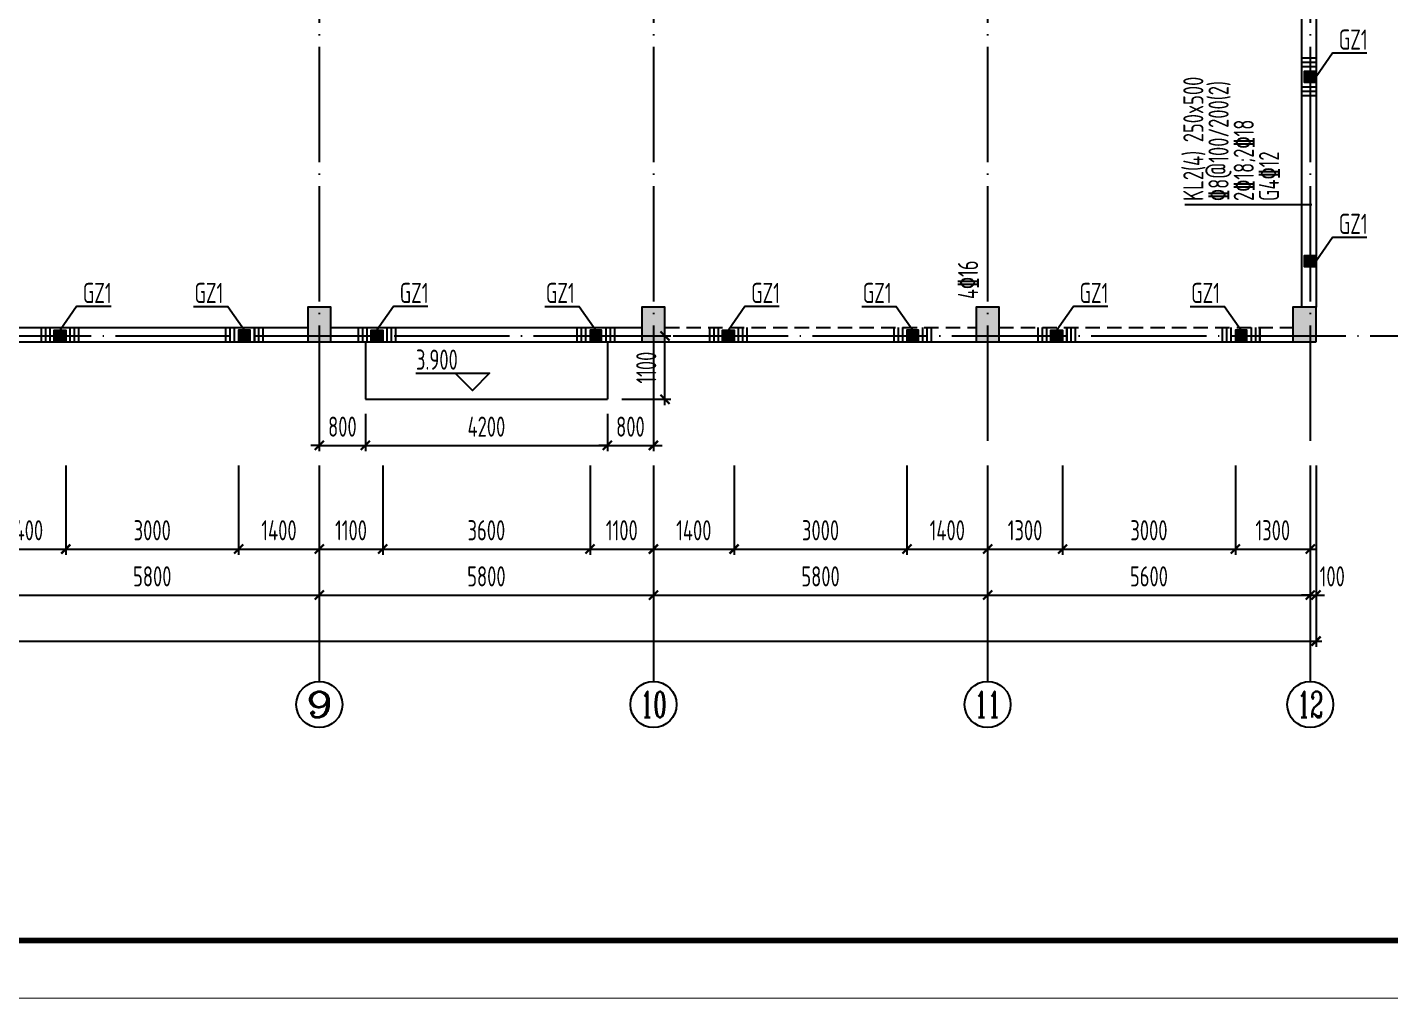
# Model space of a CAD drawing. Extents: x 287065 to 1473467, y 284802 to 344222.
# Drawn here: x 928677 to 952327, y 284802 to 301673 of the extents above; entities that cross this region are included whole.
import ezdxf
from ezdxf.enums import TextEntityAlignment as Align

# ---------------------------------------------------------------- set-up
doc = ezdxf.new("R2010")
doc.units = 0
doc.header["$LTSCALE"] = 1000
doc.linetypes.add('3', pattern=[3.75, 2.5, -1.25])
doc.linetypes.add('DOTE', pattern=[2.42, 2, -0.2, 0.02, -0.2])
doc.layers.get('0').update_dxf_attribs({"linetype": 'CONTINUOUS'})
doc.layers.get('DEFPOINTS').update_dxf_attribs({"linetype": 'CONTINUOUS'})
for name, color, linetype in [('AXIS', 8, 'DOTE'), ('AXIS_DIM', 3, 'CONTINUOUS'), ('AXIS_TEXT', 3, 'CONTINUOUS'), ('BEAM_CON', 4, 'CONTINUOUS'), ('COLU', 7, 'CONTINUOUS'), ('DIM', 3, 'CONTINUOUS'), ('FRAME', 3, 'CONTINUOUS'), ('S_BEAMDASH', 134, '3'), ('S_BEAMDIMLOCALVER', 7, 'CONTINUOUS'), ('S_BEAMDIMMASSVER', 2, 'CONTINUOUS'), ('S_SUBBEAMHOOP', 1, 'CONTINUOUS'), ('TEXT', 7, 'CONTINUOUS'), ('THIN', 7, 'CONTINUOUS'), ('TK', 211, 'CONTINUOUS'), ('构造', 6, 'CONTINUOUS'), ('柱涂实', 54, 'CONTINUOUS'), ('第三道尺寸线', 4, 'CONTINUOUS')]:
    doc.layers.add(name, color=color, linetype=linetype)
doc.styles.add('_TCH_AXIS', font='COMPLEX', dxfattribs={"bigfont": 'GBCBIG'})
doc.styles.add('COMPLEX', font='COMPLEX')
doc.styles.add('TSSD_Dimension', font='tssdeng.shx', dxfattribs={"width": 0.7, "bigfont": 'hztxt.shx'})
doc.styles.add('TSSD_Label', font='tssdeng.shx', dxfattribs={"width": 0.7, "bigfont": 'aHzTXT.shx'})
doc.styles.add('TSSD_Rein', font='tssdeng.shx', dxfattribs={"width": 0.7, "bigfont": 'hztxt.shx'})
doc.dimstyles.new('TSSD_100_100', dxfattribs={"dimtxt": 350, "dimasz": 150, "dimexe": 100, "dimexo": 250, "dimgap": 150, "dimtad": 1, "dimdec": 0, "dimzin": 0, "dimdsep": 46, "dimtxsty": 'TSSD_Dimension', "dimblk": 'ARCHTICK', "dimcen": 0, "dimdle": 100, "dimclrd": 3, "dimclre": 3, "dimclrt": 7, "dimadec": 0, "dimazin": 0, "dimtfac": 1, "dimtdec": 0, "dimtix": 1, "dimtmove": 2, "dimatfit": 3, "dimfxl": 100, "dimtolj": 1, "dimtzin": 0, "dimarcsym": 0})
doc.dimstyles.new('TSSD_100_100$0', dxfattribs={"dimtxt": 350, "dimasz": 100, "dimexe": 100, "dimexo": 250, "dimgap": 100, "dimtad": 1, "dimdec": 0, "dimzin": 0, "dimdsep": 46, "dimtxsty": 'TSSD_Rein', "dimblk": 'ARCHTICK', "dimcen": 0, "dimdle": 100, "dimclrt": 7, "dimadec": 0, "dimazin": 0, "dimtfac": 1, "dimtdec": 0, "dimtix": 1, "dimtmove": 2, "dimatfit": 3, "dimfxl": 100, "dimtolj": 1, "dimtzin": 0, "dimarcsym": 0})

# ---------------------------------------------------------------- blocks, each defined once
blk = doc.blocks.new('_ARCHTICK')
at = {"color": 0}
blk.add_lwpolyline([(-0.53, -0.53, 0.25, 0.25, 0), (0.53, 0.53, 0.5, 0.5, 0)], format="xyseb", dxfattribs=at)
blk = doc.blocks.new('*D338')
at = {"layer": 'AXIS_DIM', "color": 3, "lineweight": -2}
for p, q in [((927947, 294062), (927947, 291712)), ((933747, 294062), (933747, 291712)), ((927847, 291812), (933847, 291812))]:
    blk.add_line(p, q, dxfattribs=at)
at = {"layer": 'DEFPOINTS', "color": 0}
for p in [(927947, 294312), (933747, 294312), (933747, 291812)]:
    blk.add_point(p, dxfattribs=at)
at = {"layer": 'AXIS_DIM', "color": 3, "lineweight": -2, "xscale": 150, "yscale": 150, "zscale": 150, "rotation": 180}
blk.add_blockref('_ARCHTICK', (927947, 291812), dxfattribs=at)
at = {"layer": 'AXIS_DIM', "color": 3, "lineweight": -2, "xscale": 150, "yscale": 150, "zscale": 150}
blk.add_blockref('_ARCHTICK', (933747, 291812), dxfattribs=at)
at = {"layer": 'AXIS_DIM', "color": 7, "insert": (930847, 292137), "char_height": 350, "attachment_point": 5, "style": 'TSSD_Dimension'}
blk.add_mtext('\\A1;5800', dxfattribs=at)
blk = doc.blocks.new('*D339')
at = {"layer": 'AXIS_DIM', "color": 3, "lineweight": -2}
for p, q in [((933747, 294062), (933747, 291712)), ((939547, 294062), (939547, 291712)), ((933647, 291812), (939647, 291812))]:
    blk.add_line(p, q, dxfattribs=at)
at = {"layer": 'DEFPOINTS', "color": 0}
for p in [(933747, 294312), (939547, 294312), (939547, 291812)]:
    blk.add_point(p, dxfattribs=at)
at = {"layer": 'AXIS_DIM', "color": 3, "lineweight": -2, "xscale": 150, "yscale": 150, "zscale": 150, "rotation": 180}
blk.add_blockref('_ARCHTICK', (933747, 291812), dxfattribs=at)
at = {"layer": 'AXIS_DIM', "color": 3, "lineweight": -2, "xscale": 150, "yscale": 150, "zscale": 150}
blk.add_blockref('_ARCHTICK', (939547, 291812), dxfattribs=at)
at = {"layer": 'AXIS_DIM', "color": 7, "insert": (936647, 292137), "char_height": 350, "attachment_point": 5, "style": 'TSSD_Dimension'}
blk.add_mtext('\\A1;5800', dxfattribs=at)
blk = doc.blocks.new('*D340')
at = {"layer": 'AXIS_DIM', "color": 3, "lineweight": -2}
for p, q in [((939547, 294062), (939547, 291712)), ((945347, 294062), (945347, 291712)), ((939447, 291812), (945447, 291812))]:
    blk.add_line(p, q, dxfattribs=at)
at = {"layer": 'DEFPOINTS', "color": 0}
for p in [(939547, 294312), (945347, 294312), (945347, 291812)]:
    blk.add_point(p, dxfattribs=at)
at = {"layer": 'AXIS_DIM', "color": 3, "lineweight": -2, "xscale": 150, "yscale": 150, "zscale": 150, "rotation": 180}
blk.add_blockref('_ARCHTICK', (939547, 291812), dxfattribs=at)
at = {"layer": 'AXIS_DIM', "color": 3, "lineweight": -2, "xscale": 150, "yscale": 150, "zscale": 150}
blk.add_blockref('_ARCHTICK', (945347, 291812), dxfattribs=at)
at = {"layer": 'AXIS_DIM', "color": 7, "insert": (942447, 292137), "char_height": 350, "attachment_point": 5, "style": 'TSSD_Dimension'}
blk.add_mtext('\\A1;5800', dxfattribs=at)
blk = doc.blocks.new('*D341')
at = {"layer": 'AXIS_DIM', "color": 3, "lineweight": -2}
for p, q in [((945347, 294062), (945347, 291712)), ((950947, 294062), (950947, 291712)), ((945247, 291812), (951047, 291812))]:
    blk.add_line(p, q, dxfattribs=at)
at = {"layer": 'DEFPOINTS', "color": 0}
for p in [(945347, 294312), (950947, 294312), (950947, 291812)]:
    blk.add_point(p, dxfattribs=at)
at = {"layer": 'AXIS_DIM', "color": 3, "lineweight": -2, "xscale": 150, "yscale": 150, "zscale": 150, "rotation": 180}
blk.add_blockref('_ARCHTICK', (945347, 291812), dxfattribs=at)
at = {"layer": 'AXIS_DIM', "color": 3, "lineweight": -2, "xscale": 150, "yscale": 150, "zscale": 150}
blk.add_blockref('_ARCHTICK', (950947, 291812), dxfattribs=at)
at = {"layer": 'AXIS_DIM', "color": 7, "insert": (948147, 292137), "char_height": 350, "attachment_point": 5, "style": 'TSSD_Dimension'}
blk.add_mtext('\\A1;5600', dxfattribs=at)
blk = doc.blocks.new('*D342')
at = {"layer": 'AXIS_DIM', "color": 3, "lineweight": -2}
for p, q in [((950947, 294062), (950947, 291712)), ((951047, 294062), (951047, 291712)), ((950947, 291812), (950797, 291812)), ((950947, 291812), (951047, 291812)), ((951047, 291812), (951197, 291812))]:
    blk.add_line(p, q, dxfattribs=at)
at = {"layer": 'DEFPOINTS', "color": 0}
for p in [(950947, 294312), (951047, 294312), (951047, 291812)]:
    blk.add_point(p, dxfattribs=at)
at = {"layer": 'AXIS_DIM', "color": 3, "lineweight": -2, "xscale": 150, "yscale": 150, "zscale": 150}
blk.add_blockref('_ARCHTICK', (950947, 291812), dxfattribs=at)
at = {"layer": 'AXIS_DIM', "color": 3, "lineweight": -2, "xscale": 150, "yscale": 150, "zscale": 150, "rotation": 180}
blk.add_blockref('_ARCHTICK', (951047, 291812), dxfattribs=at)
at = {"layer": 'AXIS_DIM', "color": 7, "insert": (951329, 292137), "char_height": 350, "attachment_point": 5, "style": 'TSSD_Dimension'}
blk.add_mtext('\\A1;100', dxfattribs=at)
blk = doc.blocks.new('*D343')
at = {"layer": 'AXIS_DIM', "color": 3, "lineweight": -2}
for p, q in [((888547, 294062), (888547, 290912)), ((951047, 294062), (951047, 290912)), ((888447, 291012), (951147, 291012))]:
    blk.add_line(p, q, dxfattribs=at)
at = {"layer": 'DEFPOINTS', "color": 0}
for p in [(888547, 294312), (951047, 294312), (951047, 291012)]:
    blk.add_point(p, dxfattribs=at)
at = {"layer": 'AXIS_DIM', "color": 3, "lineweight": -2, "xscale": 150, "yscale": 150, "zscale": 150, "rotation": 180}
blk.add_blockref('_ARCHTICK', (888547, 291012), dxfattribs=at)
at = {"layer": 'AXIS_DIM', "color": 3, "lineweight": -2, "xscale": 150, "yscale": 150, "zscale": 150}
blk.add_blockref('_ARCHTICK', (951047, 291012), dxfattribs=at)
at = {"layer": 'AXIS_DIM', "color": 7, "insert": (919797, 291337), "char_height": 350, "attachment_point": 5, "style": 'TSSD_Dimension'}
blk.add_mtext('\\A1;62500', dxfattribs=at)
blk = doc.blocks.new('_AXISO')
blk.add_circle((0, 0), 0.5)
at = {"layer": 'AXIS_TEXT', "style": 'COMPLEX', "width": 1.041667}
blk.add_attdef('A', text='', height=0.56, dxfattribs=at).set_placement((-0.25, -0.28), (0.25, -0.28), align=Align.FIT)
blk = doc.blocks.new('*D365')
at = {"layer": 'DEFPOINTS', "color": 0}
for p in [(927947, 294312), (929347, 294312), (929347, 292612)]:
    blk.add_point(p, dxfattribs=at)
at = {"layer": '第三道尺寸线', "color": 3, "lineweight": -2}
for p, q in [((927947, 294062), (927947, 292512)), ((929347, 294062), (929347, 292512)), ((927847, 292612), (929447, 292612))]:
    blk.add_line(p, q, dxfattribs=at)
at = {"layer": '第三道尺寸线', "color": 3, "lineweight": -2, "xscale": 150, "yscale": 150, "zscale": 150, "rotation": 180}
blk.add_blockref('_ARCHTICK', (927947, 292612), dxfattribs=at)
at = {"layer": '第三道尺寸线', "color": 3, "lineweight": -2, "xscale": 150, "yscale": 150, "zscale": 150}
blk.add_blockref('_ARCHTICK', (929347, 292612), dxfattribs=at)
at = {"layer": '第三道尺寸线', "color": 7, "insert": (928647, 292937), "char_height": 350, "attachment_point": 5, "style": 'TSSD_Dimension'}
blk.add_mtext('\\A1;1400', dxfattribs=at)
blk = doc.blocks.new('*D366')
at = {"layer": 'DEFPOINTS', "color": 0}
for p in [(929347, 294312), (932347, 294312), (932347, 292612)]:
    blk.add_point(p, dxfattribs=at)
at = {"layer": '第三道尺寸线', "color": 3, "lineweight": -2}
for p, q in [((929347, 294062), (929347, 292512)), ((932347, 294062), (932347, 292512)), ((929247, 292612), (932447, 292612))]:
    blk.add_line(p, q, dxfattribs=at)
at = {"layer": '第三道尺寸线', "color": 3, "lineweight": -2, "xscale": 150, "yscale": 150, "zscale": 150, "rotation": 180}
blk.add_blockref('_ARCHTICK', (929347, 292612), dxfattribs=at)
at = {"layer": '第三道尺寸线', "color": 3, "lineweight": -2, "xscale": 150, "yscale": 150, "zscale": 150}
blk.add_blockref('_ARCHTICK', (932347, 292612), dxfattribs=at)
at = {"layer": '第三道尺寸线', "color": 7, "insert": (930847, 292937), "char_height": 350, "attachment_point": 5, "style": 'TSSD_Dimension'}
blk.add_mtext('\\A1;3000', dxfattribs=at)
blk = doc.blocks.new('*D367')
at = {"layer": 'DEFPOINTS', "color": 0}
for p in [(932347, 294312), (933747, 294312), (933747, 292612)]:
    blk.add_point(p, dxfattribs=at)
at = {"layer": '第三道尺寸线', "color": 3, "lineweight": -2}
for p, q in [((932347, 294062), (932347, 292512)), ((933747, 294062), (933747, 292512)), ((932247, 292612), (933847, 292612))]:
    blk.add_line(p, q, dxfattribs=at)
at = {"layer": '第三道尺寸线', "color": 3, "lineweight": -2, "xscale": 150, "yscale": 150, "zscale": 150, "rotation": 180}
blk.add_blockref('_ARCHTICK', (932347, 292612), dxfattribs=at)
at = {"layer": '第三道尺寸线', "color": 3, "lineweight": -2, "xscale": 150, "yscale": 150, "zscale": 150}
blk.add_blockref('_ARCHTICK', (933747, 292612), dxfattribs=at)
at = {"layer": '第三道尺寸线', "color": 7, "insert": (933047, 292937), "char_height": 350, "attachment_point": 5, "style": 'TSSD_Dimension'}
blk.add_mtext('\\A1;1400', dxfattribs=at)
blk = doc.blocks.new('*D368')
at = {"layer": 'DEFPOINTS', "color": 0}
for p in [(933747, 294312), (934847, 294312), (934847, 292612)]:
    blk.add_point(p, dxfattribs=at)
at = {"layer": '第三道尺寸线', "color": 3, "lineweight": -2}
for p, q in [((933747, 294062), (933747, 292512)), ((934847, 294062), (934847, 292512)), ((933647, 292612), (934947, 292612))]:
    blk.add_line(p, q, dxfattribs=at)
at = {"layer": '第三道尺寸线', "color": 3, "lineweight": -2, "xscale": 150, "yscale": 150, "zscale": 150, "rotation": 180}
blk.add_blockref('_ARCHTICK', (933747, 292612), dxfattribs=at)
at = {"layer": '第三道尺寸线', "color": 3, "lineweight": -2, "xscale": 150, "yscale": 150, "zscale": 150}
blk.add_blockref('_ARCHTICK', (934847, 292612), dxfattribs=at)
at = {"layer": '第三道尺寸线', "color": 7, "insert": (934297, 292937), "char_height": 350, "attachment_point": 5, "style": 'TSSD_Dimension'}
blk.add_mtext('\\A1;1100', dxfattribs=at)
blk = doc.blocks.new('*D369')
at = {"layer": 'DEFPOINTS', "color": 0}
for p in [(934847, 294312), (938447, 294312), (938447, 292612)]:
    blk.add_point(p, dxfattribs=at)
at = {"layer": '第三道尺寸线', "color": 3, "lineweight": -2}
for p, q in [((934847, 294062), (934847, 292512)), ((938447, 294062), (938447, 292512)), ((934747, 292612), (938547, 292612))]:
    blk.add_line(p, q, dxfattribs=at)
at = {"layer": '第三道尺寸线', "color": 3, "lineweight": -2, "xscale": 150, "yscale": 150, "zscale": 150, "rotation": 180}
blk.add_blockref('_ARCHTICK', (934847, 292612), dxfattribs=at)
at = {"layer": '第三道尺寸线', "color": 3, "lineweight": -2, "xscale": 150, "yscale": 150, "zscale": 150}
blk.add_blockref('_ARCHTICK', (938447, 292612), dxfattribs=at)
at = {"layer": '第三道尺寸线', "color": 7, "insert": (936647, 292937), "char_height": 350, "attachment_point": 5, "style": 'TSSD_Dimension'}
blk.add_mtext('\\A1;3600', dxfattribs=at)
blk = doc.blocks.new('*D370')
at = {"layer": 'DEFPOINTS', "color": 0}
for p in [(938447, 294312), (939547, 294312), (939547, 292612)]:
    blk.add_point(p, dxfattribs=at)
at = {"layer": '第三道尺寸线', "color": 3, "lineweight": -2}
for p, q in [((938447, 294062), (938447, 292512)), ((939547, 294062), (939547, 292512)), ((938347, 292612), (939647, 292612))]:
    blk.add_line(p, q, dxfattribs=at)
at = {"layer": '第三道尺寸线', "color": 3, "lineweight": -2, "xscale": 150, "yscale": 150, "zscale": 150, "rotation": 180}
blk.add_blockref('_ARCHTICK', (938447, 292612), dxfattribs=at)
at = {"layer": '第三道尺寸线', "color": 3, "lineweight": -2, "xscale": 150, "yscale": 150, "zscale": 150}
blk.add_blockref('_ARCHTICK', (939547, 292612), dxfattribs=at)
at = {"layer": '第三道尺寸线', "color": 7, "insert": (938997, 292937), "char_height": 350, "attachment_point": 5, "style": 'TSSD_Dimension'}
blk.add_mtext('\\A1;1100', dxfattribs=at)
blk = doc.blocks.new('*D371')
at = {"layer": 'DEFPOINTS', "color": 0}
for p in [(939547, 294312), (940947, 294312), (940947, 292612)]:
    blk.add_point(p, dxfattribs=at)
at = {"layer": '第三道尺寸线', "color": 3, "lineweight": -2}
for p, q in [((939547, 294062), (939547, 292512)), ((940947, 294062), (940947, 292512)), ((939447, 292612), (941047, 292612))]:
    blk.add_line(p, q, dxfattribs=at)
at = {"layer": '第三道尺寸线', "color": 3, "lineweight": -2, "xscale": 150, "yscale": 150, "zscale": 150, "rotation": 180}
blk.add_blockref('_ARCHTICK', (939547, 292612), dxfattribs=at)
at = {"layer": '第三道尺寸线', "color": 3, "lineweight": -2, "xscale": 150, "yscale": 150, "zscale": 150}
blk.add_blockref('_ARCHTICK', (940947, 292612), dxfattribs=at)
at = {"layer": '第三道尺寸线', "color": 7, "insert": (940247, 292937), "char_height": 350, "attachment_point": 5, "style": 'TSSD_Dimension'}
blk.add_mtext('\\A1;1400', dxfattribs=at)
blk = doc.blocks.new('*D372')
at = {"layer": 'DEFPOINTS', "color": 0}
for p in [(940947, 294312), (943947, 294312), (943947, 292612)]:
    blk.add_point(p, dxfattribs=at)
at = {"layer": '第三道尺寸线', "color": 3, "lineweight": -2}
for p, q in [((940947, 294062), (940947, 292512)), ((943947, 294062), (943947, 292512)), ((940847, 292612), (944047, 292612))]:
    blk.add_line(p, q, dxfattribs=at)
at = {"layer": '第三道尺寸线', "color": 3, "lineweight": -2, "xscale": 150, "yscale": 150, "zscale": 150, "rotation": 180}
blk.add_blockref('_ARCHTICK', (940947, 292612), dxfattribs=at)
at = {"layer": '第三道尺寸线', "color": 3, "lineweight": -2, "xscale": 150, "yscale": 150, "zscale": 150}
blk.add_blockref('_ARCHTICK', (943947, 292612), dxfattribs=at)
at = {"layer": '第三道尺寸线', "color": 7, "insert": (942447, 292937), "char_height": 350, "attachment_point": 5, "style": 'TSSD_Dimension'}
blk.add_mtext('\\A1;3000', dxfattribs=at)
blk = doc.blocks.new('*D373')
at = {"layer": 'DEFPOINTS', "color": 0}
for p in [(943947, 294312), (945347, 294312), (945347, 292612)]:
    blk.add_point(p, dxfattribs=at)
at = {"layer": '第三道尺寸线', "color": 3, "lineweight": -2}
for p, q in [((943947, 294062), (943947, 292512)), ((945347, 294062), (945347, 292512)), ((943847, 292612), (945447, 292612))]:
    blk.add_line(p, q, dxfattribs=at)
at = {"layer": '第三道尺寸线', "color": 3, "lineweight": -2, "xscale": 150, "yscale": 150, "zscale": 150, "rotation": 180}
blk.add_blockref('_ARCHTICK', (943947, 292612), dxfattribs=at)
at = {"layer": '第三道尺寸线', "color": 3, "lineweight": -2, "xscale": 150, "yscale": 150, "zscale": 150}
blk.add_blockref('_ARCHTICK', (945347, 292612), dxfattribs=at)
at = {"layer": '第三道尺寸线', "color": 7, "insert": (944647, 292937), "char_height": 350, "attachment_point": 5, "style": 'TSSD_Dimension'}
blk.add_mtext('\\A1;1400', dxfattribs=at)
blk = doc.blocks.new('*D374')
at = {"layer": 'DEFPOINTS', "color": 0}
for p in [(945347, 294312), (946647, 294312), (946647, 292612)]:
    blk.add_point(p, dxfattribs=at)
at = {"layer": '第三道尺寸线', "color": 3, "lineweight": -2}
for p, q in [((945347, 294062), (945347, 292512)), ((946647, 294062), (946647, 292512)), ((945247, 292612), (946747, 292612))]:
    blk.add_line(p, q, dxfattribs=at)
at = {"layer": '第三道尺寸线', "color": 3, "lineweight": -2, "xscale": 150, "yscale": 150, "zscale": 150, "rotation": 180}
blk.add_blockref('_ARCHTICK', (945347, 292612), dxfattribs=at)
at = {"layer": '第三道尺寸线', "color": 3, "lineweight": -2, "xscale": 150, "yscale": 150, "zscale": 150}
blk.add_blockref('_ARCHTICK', (946647, 292612), dxfattribs=at)
at = {"layer": '第三道尺寸线', "color": 7, "insert": (945997, 292937), "char_height": 350, "attachment_point": 5, "style": 'TSSD_Dimension'}
blk.add_mtext('\\A1;1300', dxfattribs=at)
blk = doc.blocks.new('*D375')
at = {"layer": 'DEFPOINTS', "color": 0}
for p in [(946647, 294312), (949647, 294312), (949647, 292612)]:
    blk.add_point(p, dxfattribs=at)
at = {"layer": '第三道尺寸线', "color": 3, "lineweight": -2}
for p, q in [((946647, 294062), (946647, 292512)), ((949647, 294062), (949647, 292512)), ((946547, 292612), (949747, 292612))]:
    blk.add_line(p, q, dxfattribs=at)
at = {"layer": '第三道尺寸线', "color": 3, "lineweight": -2, "xscale": 150, "yscale": 150, "zscale": 150, "rotation": 180}
blk.add_blockref('_ARCHTICK', (946647, 292612), dxfattribs=at)
at = {"layer": '第三道尺寸线', "color": 3, "lineweight": -2, "xscale": 150, "yscale": 150, "zscale": 150}
blk.add_blockref('_ARCHTICK', (949647, 292612), dxfattribs=at)
at = {"layer": '第三道尺寸线', "color": 7, "insert": (948147, 292937), "char_height": 350, "attachment_point": 5, "style": 'TSSD_Dimension'}
blk.add_mtext('\\A1;3000', dxfattribs=at)
blk = doc.blocks.new('*D376')
at = {"layer": 'DEFPOINTS', "color": 0}
for p in [(949647, 294312), (950947, 294312), (950947, 292612)]:
    blk.add_point(p, dxfattribs=at)
at = {"layer": '第三道尺寸线', "color": 3, "lineweight": -2}
for p, q in [((949647, 294062), (949647, 292512)), ((950947, 294062), (950947, 292512)), ((949547, 292612), (951047, 292612))]:
    blk.add_line(p, q, dxfattribs=at)
at = {"layer": '第三道尺寸线', "color": 3, "lineweight": -2, "xscale": 150, "yscale": 150, "zscale": 150, "rotation": 180}
blk.add_blockref('_ARCHTICK', (949647, 292612), dxfattribs=at)
at = {"layer": '第三道尺寸线', "color": 3, "lineweight": -2, "xscale": 150, "yscale": 150, "zscale": 150}
blk.add_blockref('_ARCHTICK', (950947, 292612), dxfattribs=at)
at = {"layer": '第三道尺寸线', "color": 7, "insert": (950297, 292937), "char_height": 350, "attachment_point": 5, "style": 'TSSD_Dimension'}
blk.add_mtext('\\A1;1300', dxfattribs=at)
blk = doc.blocks.new('TK-A2+(891X420)')
at = {"layer": 'FRAME'}
for points in [[(626537, 392605, 20, 20, 0), (626537, 350605, 20, 20, 0), (715637, 350605, 20, 20, 0), (715637, 392605, 20, 20, 0)], [(629037, 391605, 100, 100, 0), (629037, 351605, 100, 100, 0), (714637, 351605, 100, 100, 0), (714637, 391605, 100, 100, 0)]]:
    blk.add_lwpolyline(points, format="xyseb", close=True, dxfattribs=at)
blk = doc.blocks.new('*D463')
at = {"layer": 'DEFPOINTS', "color": 0}
for p in [(938747, 296312), (939747, 296312), (938747, 295212)]:
    blk.add_point(p, dxfattribs=at)
at = {"layer": 'DIM', "color": 3, "lineweight": -2}
for p, q in [((939747, 295112), (939747, 296412)), ((938997, 296312), (939847, 296312)), ((938997, 295212), (939847, 295212))]:
    blk.add_line(p, q, dxfattribs=at)
at = {"layer": 'DIM', "color": 3, "lineweight": -2, "xscale": 150, "yscale": 150, "zscale": 150}
for p, rotation in [((939747, 296312), 90), ((939747, 295212), 270)]:
    blk.add_blockref('_ARCHTICK', p, dxfattribs=dict(at, rotation=rotation))
at = {"layer": 'DIM', "color": 7, "insert": (939422, 295762), "char_height": 350, "attachment_point": 5, "rotation": 90, "style": 'TSSD_Dimension'}
blk.add_mtext('\\A1;1100', dxfattribs=at)
blk = doc.blocks.new('*D468')
at = {"layer": 'DEFPOINTS', "color": 0}
for p in [(933747, 295212), (934547, 295212), (934547, 294412)]:
    blk.add_point(p, dxfattribs=at)
at = {"layer": 'DIM', "color": 3, "lineweight": -2}
for p, q in [((933747, 294962), (933747, 294312)), ((934547, 294962), (934547, 294312)), ((933747, 294412), (933597, 294412)), ((933747, 294412), (934547, 294412)), ((934547, 294412), (934697, 294412))]:
    blk.add_line(p, q, dxfattribs=at)
at = {"layer": 'DIM', "color": 3, "lineweight": -2, "xscale": 150, "yscale": 150, "zscale": 150}
blk.add_blockref('_ARCHTICK', (933747, 294412), dxfattribs=at)
at = {"layer": 'DIM', "color": 3, "lineweight": -2, "xscale": 150, "yscale": 150, "zscale": 150, "rotation": 180}
blk.add_blockref('_ARCHTICK', (934547, 294412), dxfattribs=at)
at = {"layer": 'DIM', "color": 7, "insert": (934147, 294737), "char_height": 350, "attachment_point": 5, "style": 'TSSD_Dimension'}
blk.add_mtext('\\A1;800', dxfattribs=at)
blk = doc.blocks.new('*D469')
at = {"layer": 'DEFPOINTS', "color": 0}
for p in [(934547, 295212), (938747, 295212), (938747, 294412)]:
    blk.add_point(p, dxfattribs=at)
at = {"layer": 'DIM', "color": 3, "lineweight": -2}
for p, q in [((934547, 294962), (934547, 294312)), ((938747, 294962), (938747, 294312)), ((934447, 294412), (938847, 294412))]:
    blk.add_line(p, q, dxfattribs=at)
at = {"layer": 'DIM', "color": 3, "lineweight": -2, "xscale": 150, "yscale": 150, "zscale": 150, "rotation": 180}
blk.add_blockref('_ARCHTICK', (934547, 294412), dxfattribs=at)
at = {"layer": 'DIM', "color": 3, "lineweight": -2, "xscale": 150, "yscale": 150, "zscale": 150}
blk.add_blockref('_ARCHTICK', (938747, 294412), dxfattribs=at)
at = {"layer": 'DIM', "color": 7, "insert": (936647, 294737), "char_height": 350, "attachment_point": 5, "style": 'TSSD_Dimension'}
blk.add_mtext('\\A1;4200', dxfattribs=at)
blk = doc.blocks.new('*D470')
at = {"layer": 'DEFPOINTS', "color": 0}
for p in [(938747, 295212), (939547, 295212), (939547, 294412)]:
    blk.add_point(p, dxfattribs=at)
at = {"layer": 'DIM', "color": 3, "lineweight": -2}
for p, q in [((938747, 294962), (938747, 294312)), ((939547, 294962), (939547, 294312)), ((938747, 294412), (938597, 294412)), ((938747, 294412), (939547, 294412)), ((939547, 294412), (939697, 294412))]:
    blk.add_line(p, q, dxfattribs=at)
at = {"layer": 'DIM', "color": 3, "lineweight": -2, "xscale": 150, "yscale": 150, "zscale": 150}
blk.add_blockref('_ARCHTICK', (938747, 294412), dxfattribs=at)
at = {"layer": 'DIM', "color": 3, "lineweight": -2, "xscale": 150, "yscale": 150, "zscale": 150, "rotation": 180}
blk.add_blockref('_ARCHTICK', (939547, 294412), dxfattribs=at)
at = {"layer": 'DIM', "color": 7, "insert": (939147, 294737), "char_height": 350, "attachment_point": 5, "style": 'TSSD_Dimension'}
blk.add_mtext('\\A1;800', dxfattribs=at)

msp = doc.modelspace()

# ---------------------------------------------------------------- hatches: boundary and pattern name
at = {"layer": '柱涂实'}
for points in [[(950846.971, 300711.708), (950846.971, 300911.708), (951046.971, 300911.708), (951046.971, 300711.708)], [(950846.971, 297511.708), (950846.971, 297711.708), (951046.971, 297711.708), (951046.971, 297511.708)], [(933946.971, 296211.708), (933946.971, 296811.708), (933546.971, 296811.708), (933546.971, 296211.708)], [(939746.971, 296211.708), (939746.971, 296811.708), (939346.971, 296811.708), (939346.971, 296211.708)], [(945546.971, 296211.708), (945546.971, 296811.708), (945146.971, 296811.708), (945146.971, 296211.708)], [(951046.971, 296211.708), (951046.971, 296811.708), (950646.971, 296811.708), (950646.971, 296211.708)], [(929146.971, 296211.708), (929146.971, 296411.708), (929346.971, 296411.708), (929346.971, 296211.708)], [(932546.971, 296211.708), (932546.971, 296411.708), (932346.971, 296411.708), (932346.971, 296211.708)], [(934646.971, 296211.708), (934646.971, 296411.708), (934846.971, 296411.708), (934846.971, 296211.708)], [(938646.971, 296211.708), (938646.971, 296411.708), (938446.971, 296411.708), (938446.971, 296211.708)], [(940746.971, 296211.708), (940746.971, 296411.708), (940946.971, 296411.708), (940946.971, 296211.708)], [(944146.971, 296211.708), (944146.971, 296411.708), (943946.971, 296411.708), (943946.971, 296211.708)], [(946446.971, 296211.708), (946446.971, 296411.708), (946646.971, 296411.708), (946646.971, 296211.708)], [(949846.971, 296211.708), (949846.971, 296411.708), (949646.971, 296411.708), (949646.971, 296211.708)]]:
    msp.add_hatch(color=256, dxfattribs=at).paths.add_polyline_path(points)

# ---------------------------------------------------------------- linework, layer by layer
at = {"layer": 'AXIS'}
for p, q in [((933746.971, 323111.708), (933746.971, 294311.708)), ((939546.971, 323111.708), (939546.971, 294311.708)), ((945346.971, 323111.708), (945346.971, 294311.708)), ((950946.971, 323111.708), (950946.971, 294311.708)), ((886646.971, 296311.708), (952946.971, 296311.708))]:
    msp.add_line(p, q, dxfattribs=at)
at = {"layer": 'AXIS_TEXT'}
for p, q in [((933746.971, 294061.708), (933746.971, 290311.708)), ((939546.971, 294061.708), (939546.971, 290311.708)), ((945346.971, 294061.708), (945346.971, 290311.708)), ((950946.971, 294061.708), (950946.971, 290311.708))]:
    msp.add_line(p, q, dxfattribs=at)
at = {"layer": 'BEAM_CON'}
for p, q in [((950796.971, 301911.708), (950796.971, 296811.708)), ((951046.971, 301911.708), (951046.971, 296811.708)), ((928146.971, 296461.708), (933546.971, 296461.708)), ((933946.971, 296461.708), (939346.971, 296461.708)), ((928146.971, 296211.708), (933546.971, 296211.708)), ((933946.971, 296211.708), (939346.971, 296211.708)), ((939746.971, 296211.708), (945146.971, 296211.708)), ((945546.971, 296211.708), (950646.971, 296211.708))]:
    msp.add_line(p, q, dxfattribs=at)
at = {"layer": 'COLU', "ltscale": 0.01}
for points in [[(951046.971, 300711.708), (950846.971, 300711.708), (950846.971, 300911.708), (951046.971, 300911.708)], [(951046.971, 297511.708), (950846.971, 297511.708), (950846.971, 297711.708), (951046.971, 297711.708)], [(933946.971, 296211.708), (933946.971, 296811.708), (933546.971, 296811.708), (933546.971, 296211.708)], [(939746.971, 296211.708), (939746.971, 296811.708), (939346.971, 296811.708), (939346.971, 296211.708)], [(945546.971, 296211.708), (945546.971, 296811.708), (945146.971, 296811.708), (945146.971, 296211.708)], [(951046.971, 296211.708), (951046.971, 296811.708), (950646.971, 296811.708), (950646.971, 296211.708)], [(929346.971, 296211.708), (929146.971, 296211.708), (929146.971, 296411.708), (929346.971, 296411.708)], [(932346.971, 296211.708), (932546.971, 296211.708), (932546.971, 296411.708), (932346.971, 296411.708)], [(934846.971, 296211.708), (934646.971, 296211.708), (934646.971, 296411.708), (934846.971, 296411.708)], [(938446.971, 296211.708), (938646.971, 296211.708), (938646.971, 296411.708), (938446.971, 296411.708)], [(940946.971, 296211.708), (940746.971, 296211.708), (940746.971, 296411.708), (940946.971, 296411.708)], [(943946.971, 296211.708), (944146.971, 296211.708), (944146.971, 296411.708), (943946.971, 296411.708)], [(946646.971, 296211.708), (946446.971, 296211.708), (946446.971, 296411.708), (946646.971, 296411.708)], [(949646.971, 296211.708), (949846.971, 296211.708), (949846.971, 296411.708), (949646.971, 296411.708)]]:
    msp.add_lwpolyline(points, close=True, dxfattribs=at)
at = {"layer": 'S_BEAMDASH', "ltscale": 0.1}
for p, q in [((939746.971, 296461.708), (945146.971, 296461.708)), ((945546.971, 296461.708), (950646.971, 296461.708))]:
    msp.add_line(p, q, dxfattribs=at)
at = {"layer": 'S_BEAMDIMMASSVER', "ltscale": 0.01}
msp.add_line((950971.971, 298588.174), (948770.627, 298588.174), dxfattribs=at)
at = {"layer": 'S_SUBBEAMHOOP', "ltscale": 0.01, "const_width": 35}
for points in [[(951046.971, 301136.708), (950796.971, 301136.708)], [(951046.971, 301061.708), (950796.971, 301061.708)], [(951046.971, 300986.708), (950796.971, 300986.708)], [(951046.971, 300636.708), (950796.971, 300636.708)], [(951046.971, 300561.708), (950796.971, 300561.708)], [(951046.971, 300486.708), (950796.971, 300486.708)], [(928921.971, 296211.708), (928921.971, 296461.708)], [(928996.971, 296211.708), (928996.971, 296461.708)], [(929071.971, 296211.708), (929071.971, 296461.708)], [(929421.971, 296211.708), (929421.971, 296461.708)], [(929496.971, 296211.708), (929496.971, 296461.708)], [(929571.971, 296211.708), (929571.971, 296461.708)], [(932121.971, 296211.708), (932121.971, 296461.708)], [(932196.971, 296211.708), (932196.971, 296461.708)], [(932271.971, 296211.708), (932271.971, 296461.708)], [(932621.971, 296211.708), (932621.971, 296461.708)], [(932696.971, 296211.708), (932696.971, 296461.708)], [(932771.971, 296211.708), (932771.971, 296461.708)], [(934421.971, 296211.708), (934421.971, 296461.708)], [(934496.971, 296211.708), (934496.971, 296461.708)], [(934571.971, 296211.708), (934571.971, 296461.708)], [(934921.971, 296211.708), (934921.971, 296461.708)], [(934996.971, 296211.708), (934996.971, 296461.708)], [(935071.971, 296211.708), (935071.971, 296461.708)], [(938221.971, 296211.708), (938221.971, 296461.708)], [(938296.971, 296211.708), (938296.971, 296461.708)], [(938371.971, 296211.708), (938371.971, 296461.708)], [(938721.971, 296211.708), (938721.971, 296461.708)], [(938796.971, 296211.708), (938796.971, 296461.708)], [(938871.971, 296211.708), (938871.971, 296461.708)], [(940521.971, 296211.708), (940521.971, 296461.708)], [(940596.971, 296211.708), (940596.971, 296461.708)], [(940671.971, 296211.708), (940671.971, 296461.708)], [(941021.971, 296211.708), (941021.971, 296461.708)], [(941096.971, 296211.708), (941096.971, 296461.708)], [(941171.971, 296211.708), (941171.971, 296461.708)], [(943721.971, 296211.708), (943721.971, 296461.708)], [(943796.971, 296211.708), (943796.971, 296461.708)], [(943871.971, 296211.708), (943871.971, 296461.708)], [(944221.971, 296211.708), (944221.971, 296461.708)], [(944296.971, 296211.708), (944296.971, 296461.708)], [(944371.971, 296211.708), (944371.971, 296461.708)], [(946221.971, 296211.708), (946221.971, 296461.708)], [(946296.971, 296211.708), (946296.971, 296461.708)], [(946371.971, 296211.708), (946371.971, 296461.708)], [(946721.971, 296211.708), (946721.971, 296461.708)], [(946796.971, 296211.708), (946796.971, 296461.708)], [(946871.971, 296211.708), (946871.971, 296461.708)], [(949421.971, 296211.708), (949421.971, 296461.708)], [(949496.971, 296211.708), (949496.971, 296461.708)], [(949571.971, 296211.708), (949571.971, 296461.708)], [(949921.971, 296211.708), (949921.971, 296461.708)], [(949996.971, 296211.708), (949996.971, 296461.708)], [(950071.971, 296211.708), (950071.971, 296461.708)]]:
    msp.add_lwpolyline(points, dxfattribs=at)
at = {"layer": 'TEXT'}
for points in [[(951931.175, 301223.545), (951335.085, 301223.545), (951046.971, 300811.708)], [(951931.175, 298023.545), (951335.085, 298023.545), (951046.971, 297611.708)], [(930131.175, 296823.545), (929535.085, 296823.545), (929246.971, 296411.708)], [(931562.767, 296823.545), (932158.857, 296823.545), (932446.971, 296411.708)], [(935631.175, 296823.545), (935035.085, 296823.545), (934746.971, 296411.708)], [(937662.767, 296823.545), (938258.857, 296823.545), (938546.971, 296411.708)], [(941731.175, 296823.545), (941135.085, 296823.545), (940846.971, 296411.708)], [(943162.767, 296823.545), (943758.857, 296823.545), (944046.971, 296411.708)], [(947431.175, 296823.545), (946835.085, 296823.545), (946546.971, 296411.708)], [(948862.767, 296823.545), (949458.857, 296823.545), (949746.971, 296411.708)]]:
    msp.add_lwpolyline(points, dxfattribs=at)
at = {"layer": 'THIN'}
msp.add_lwpolyline([(935424.888, 295665.802), (936703.349, 295665.802), (936403.349, 295365.802), (936103.349, 295665.802)], dxfattribs=at)
at = {"layer": '构造'}
for p, q in [((934546.971, 296211.708), (934546.971, 295211.708)), ((938746.971, 296211.708), (938746.971, 295211.708)), ((934546.971, 295211.708), (938746.971, 295211.708))]:
    msp.add_line(p, q, dxfattribs=at)

# ---------------------------------------------------------------- block references
at = {"layer": 'AXIS_TEXT'}
ref = msp.add_blockref('_AXISO', (933746.971, 289911.708), dxfattribs=dict(at, xscale=800, yscale=800, zscale=800))
ref.add_attrib('A', '9', dxfattribs={"height": 452.548, "style": '_TCH_AXIS', "width": 1.5}).set_placement((933520.697, 289685.434), (933973.245, 289685.434), align=Align.FIT)
ref = msp.add_blockref('_AXISO', (939546.971, 289911.708), dxfattribs=dict(at, xscale=800, yscale=800, zscale=800))
ref.add_attrib('A', '10', dxfattribs={"height": 452.5483, "style": '_TCH_AXIS', "width": 0.724138}).set_placement((939320.697, 289685.434), (939773.245, 289685.434), align=Align.FIT)
ref = msp.add_blockref('_AXISO', (945346.971, 289911.708), dxfattribs=dict(at, xscale=800, yscale=800, zscale=800))
ref.add_attrib('A', '11', dxfattribs={"height": 452.5483, "style": '_TCH_AXIS', "width": 0.875}).set_placement((945120.697, 289685.434), (945573.245, 289685.434), align=Align.FIT)
ref = msp.add_blockref('_AXISO', (950946.971, 289911.708), dxfattribs=dict(at, xscale=800, yscale=800, zscale=800))
ref.add_attrib('A', '12', dxfattribs={"height": 452.5483, "style": '_TCH_AXIS', "width": 0.724138}).set_placement((950720.697, 289685.434), (951173.245, 289685.434), align=Align.FIT)
at = {"layer": 'TK'}
msp.add_blockref('TK-A2+(891X420)', (252610, -65793.134), dxfattribs=at)

# ---------------------------------------------------------------- texts
at = {"layer": 'S_BEAMDIMLOCALVER', "style": 'TSSD_Rein', "width": 0.7}
msp.add_text('4%%13216', height=350, rotation=89.9999985, dxfattribs=at).set_placement((945181.971, 296951.798))
at = {"layer": 'S_BEAMDIMMASSVER', "style": 'TSSD_Rein', "width": 0.7}
for s, height, p in [('KL2(4) 250x500', 349.99999, (949092.918, 298655.84)), ('%%1328@100/200(2)', 349.99999, (949530.418, 298655.84)), ('2%%13218;2%%13218', 349.99999, (949967.918, 298655.84)), ('G4%%13212', 350, (950405.918, 298655.84))]:
    msp.add_text(s, height=height, rotation=89.9999985, dxfattribs=at).set_placement(p)
at = {"layer": 'TEXT', "style": 'TSSD_Rein', "width": 0.7}
for p in [(951442.563, 301283.545), (951442.563, 298083.545), (929642.563, 296883.545), (931580.226, 296883.545), (935142.563, 296883.545), (937680.226, 296883.545), (941242.563, 296883.545), (943180.226, 296883.545), (946942.563, 296883.545), (948880.226, 296883.545)]:
    msp.add_text('GZ1', height=350, dxfattribs=at).set_placement(p)
at = {"layer": 'THIN', "style": 'TSSD_Label', "width": 0.7}
msp.add_text('3.900', height=350, dxfattribs=at).set_placement((935424.888, 295725.802))

# ---------------------------------------------------------------- dimensions: what is measured, and where the dimension line sits
at = {"layer": 'AXIS_DIM'}
for p1, p2, distance, picture, middle in [((888546.971, 294311.708), (951046.971, 294311.708), -3300, '*D343', (919796.971, 291336.708)), ((927946.971, 294311.708), (933746.971, 294311.708), -2500, '*D338', (930846.971, 292136.708)), ((933746.971, 294311.708), (939546.971, 294311.708), -2500, '*D339', (936646.971, 292136.708)), ((939546.971, 294311.708), (945346.971, 294311.708), -2500, '*D340', (942446.971, 292136.708)), ((945346.971, 294311.708), (950946.971, 294311.708), -2500, '*D341', (948146.971, 292136.708))]:
    dim = msp.add_aligned_dim(p1=p1, p2=p2, distance=distance, dimstyle='TSSD_100_100', dxfattribs=at)
    dim.commit()
    dim.dimension.update_dxf_attribs({"geometry": picture, "text_midpoint": middle})
dim = msp.add_linear_dim(base=(951046.971, 291811.708), p1=(950946.971, 294311.708), p2=(951046.971, 294311.708), angle=0, dimstyle='TSSD_100_100', dxfattribs=at)
dim.commit()
dim.dimension.update_dxf_attribs({"geometry": '*D342', "text_midpoint": (951329.215, 292136.708), "dimtype": 129})
at = {"layer": 'DIM'}
for p1, p2, distance, picture, middle in [((938746.971, 295211.708), (938746.971, 296311.708), -1000, '*D463', (939421.971, 295761.708)), ((933746.971, 295211.708), (934546.971, 295211.708), -800, '*D468', (934146.971, 294736.708)), ((934546.971, 295211.708), (938746.971, 295211.708), -800, '*D469', (936646.971, 294736.708)), ((938746.971, 295211.708), (939546.971, 295211.708), -800, '*D470', (939146.971, 294736.708))]:
    dim = msp.add_aligned_dim(p1=p1, p2=p2, distance=distance, dimstyle='TSSD_100_100$0', override={"dimasz": 150, "dimgap": 150, "dimtxsty": 'TSSD_Dimension', "dimclrd": 3, "dimclre": 3}, dxfattribs=at)
    dim.commit()
    dim.dimension.update_dxf_attribs({"geometry": picture, "text_midpoint": middle})
at = {"layer": '第三道尺寸线'}
for p1, p2, picture, middle in [((927946.971, 294311.708), (929346.971, 294311.708), '*D365', (928646.971, 292936.708)), ((929346.971, 294311.708), (932346.971, 294311.708), '*D366', (930846.971, 292936.708)), ((932346.971, 294311.708), (933746.971, 294311.708), '*D367', (933046.971, 292936.708)), ((933746.971, 294311.708), (934846.971, 294311.708), '*D368', (934296.971, 292936.708)), ((934846.971, 294311.708), (938446.971, 294311.708), '*D369', (936646.971, 292936.708)), ((938446.971, 294311.708), (939546.971, 294311.708), '*D370', (938996.971, 292936.708)), ((939546.971, 294311.708), (940946.971, 294311.708), '*D371', (940246.971, 292936.708)), ((940946.971, 294311.708), (943946.971, 294311.708), '*D372', (942446.971, 292936.708)), ((943946.971, 294311.708), (945346.971, 294311.708), '*D373', (944646.971, 292936.708)), ((945346.971, 294311.708), (946646.971, 294311.708), '*D374', (945996.971, 292936.708)), ((946646.971, 294311.708), (949646.971, 294311.708), '*D375', (948146.971, 292936.708)), ((949646.971, 294311.708), (950946.971, 294311.708), '*D376', (950296.971, 292936.708))]:
    dim = msp.add_aligned_dim(p1=p1, p2=p2, distance=-1700, dimstyle='TSSD_100_100', dxfattribs=at)
    dim.commit()
    dim.dimension.update_dxf_attribs({"geometry": picture, "text_midpoint": middle})

doc.saveas('drawing.dxf')
